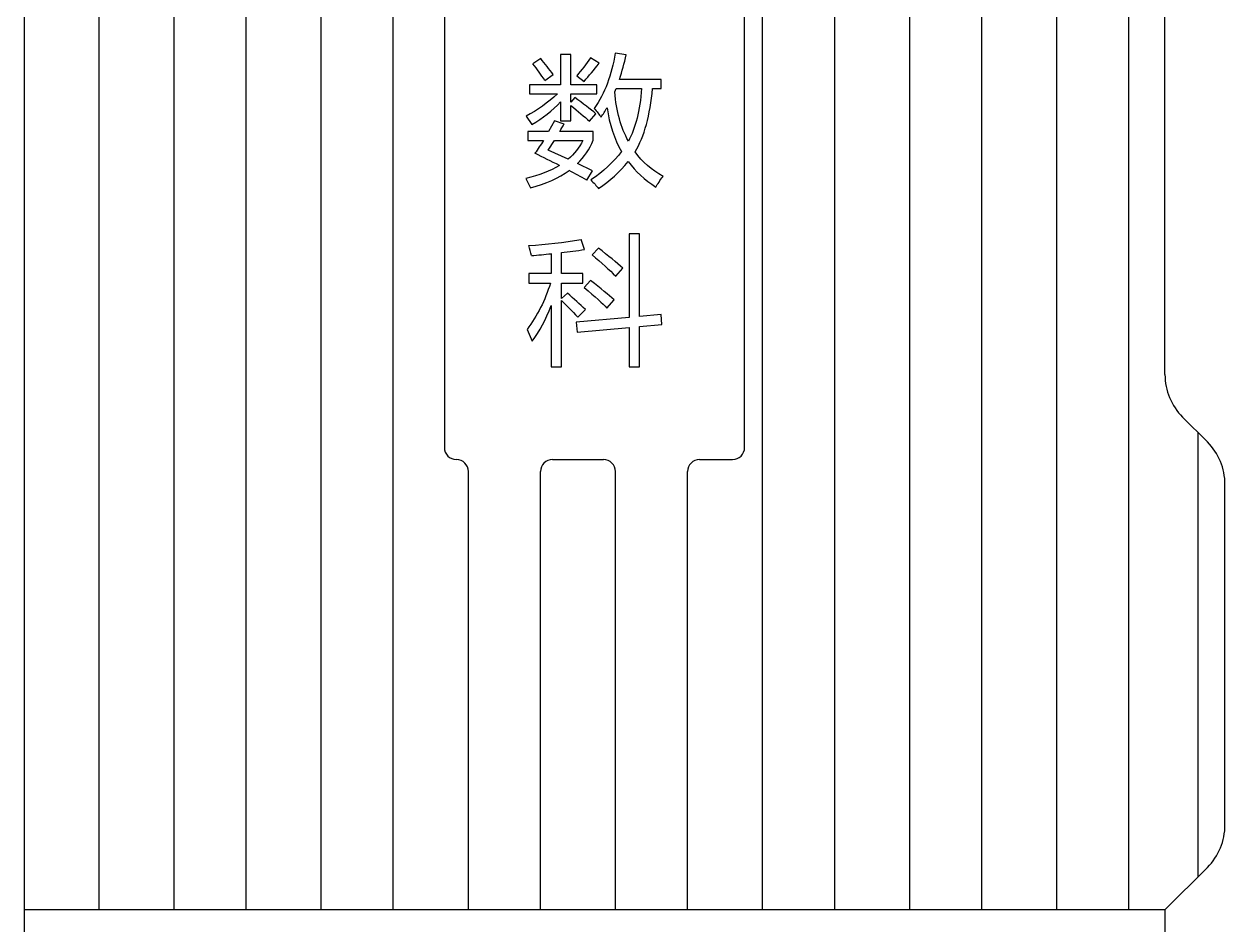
# Model space of a CAD drawing. Header units: millimetres. Extents: x 33 to 632, y -490 to 20.
# Drawn here: x 39.75 to 79.75, y -217.7 to -187.69 of the extents above; entities that cross this region are included whole.
import ezdxf

# ---------------------------------------------------------------- set-up
doc = ezdxf.new("R2010")
doc.units = ezdxf.units.MM

# ---------------------------------------------------------------- blocks, each defined once
blk = doc.blocks.new('MOD_MPU710')
at = {"linetype": 'Continuous'}
for p, q in [((-0.25, 117.3), (-0.25, 15)), ((2.25, 52.8), (2.25, 117.3)), ((4.75, 52.8), (4.75, 117.3)), ((7.15, 52.8), (7.15, 117.3)), ((9.65, 52.8), (9.65, 117.3)), ((12.05, 52.8), (12.05, 117.3)), ((24.35, 52.8), (24.35, 117.3)), ((26.75, 52.8), (26.75, 117.3)), ((29.25, 52.8), (29.25, 117.3)), ((31.65, 52.8), (31.65, 117.3)), ((34.15, 52.8), (34.15, 117.3)), ((36.55, 52.8), (36.55, 117.3)), ((37.75, 70.628), (37.75, 116.3)), ((13.75, 101.9), (13.75, 68.2)), ((23.75, 68.2), (23.75, 101.9)), ((17.622, 81.294), (17.622, 80.282)), ((17.957, 81.294), (17.622, 81.294)), ((17.957, 80.282), (17.957, 81.294)), ((19.805, 81.28), (19.444, 81.334)), ((16.958, 81.158), (16.701, 80.982)), ((18.901, 80.996), (18.621, 81.181)), ((17.098, 80.426), (17.378, 80.625)), ((18.16, 80.584), (18.404, 80.394)), ((20.967, 80.462), (19.584, 80.462)), ((20.967, 80.155), (20.967, 80.462)), ((16.583, 80.282), (16.583, 79.983)), ((17.622, 80.282), (16.583, 80.282)), ((18.825, 80.282), (17.957, 80.282)), ((18.825, 79.983), (18.825, 80.282)), ((19.426, 80.042), (19.475, 80.155)), ((19.475, 80.155), (20.32, 80.155)), ((20.682, 80.155), (20.967, 80.155)), ((16.583, 79.983), (17.514, 79.983)), ((17.622, 79.712), (17.622, 79.079)), ((17.957, 79.708), (17.957, 79.983)), ((17.957, 79.983), (18.825, 79.983)), ((18.092, 79.861), (17.957, 79.708)), ((16.47, 79.233), (16.664, 78.957)), ((17.957, 79.079), (17.957, 79.595)), ((18.581, 79.066), (18.797, 79.319)), ((17.415, 79.079), (17.22, 78.727)), ((17.74, 78.975), (17.415, 79.079)), ((17.622, 79.079), (17.957, 79.079)), ((16.533, 78.727), (16.533, 78.429)), ((17.22, 78.727), (16.533, 78.727)), ((16.533, 78.429), (17.049, 78.429)), ((17.211, 78.103), (17.419, 78.429)), ((17.419, 78.429), (18.359, 78.429)), ((18.703, 78.727), (17.595, 78.727)), ((18.703, 78.433), (18.703, 78.727)), ((17.871, 77.801), (17.211, 78.103)), ((18.689, 77.421), (18.183, 77.656)), ((18.49, 77.109), (18.689, 77.421)), ((16.466, 77.163), (16.619, 76.847)), ((19.907, 75.321), (19.907, 72.528)), ((20.255, 75.321), (19.907, 75.321)), ((20.255, 72.56), (20.255, 75.321)), ((18.42, 74.792), (18.303, 75.127)), ((18.881, 74.842), (18.673, 74.616)), ((17.308, 74.657), (17.308, 73.992)), ((17.647, 73.992), (17.647, 74.697)), ((19.459, 73.902), (19.694, 74.169)), ((16.567, 73.992), (16.567, 73.671)), ((17.308, 73.992), (16.567, 73.992)), ((16.567, 73.671), (17.281, 73.671)), ((18.366, 73.992), (17.647, 73.992)), ((17.647, 73.161), (17.647, 73.671)), ((17.647, 73.671), (18.366, 73.671)), ((18.366, 73.671), (18.366, 73.992)), ((18.623, 73.762), (18.407, 73.531)), ((17.846, 73.342), (17.647, 73.161)), ((17.308, 72.926), (17.308, 70.888)), ((17.647, 70.888), (17.647, 73.102)), ((19.166, 72.844), (19.401, 73.12)), ((19.907, 72.528), (18.135, 72.37)), ((18.194, 72.537), (18.447, 72.795)), ((20.969, 72.628), (20.255, 72.56)), ((20.996, 72.302), (20.969, 72.628)), ((16.504, 72.13), (16.676, 71.746)), ((18.135, 72.37), (18.172, 72.045)), ((18.172, 72.045), (19.907, 72.203)), ((19.907, 72.203), (19.907, 70.888)), ((20.255, 72.234), (20.996, 72.302)), ((20.255, 70.888), (20.255, 72.234)), ((17.308, 70.888), (17.647, 70.888)), ((19.907, 70.888), (20.255, 70.888)), ((39.164, 68.386), (38.336, 69.214)), ((38.85, 68.7), (38.85, 53.9)), ((17.35, 67.8), (19.05, 67.8)), ((22.25, 67.8), (23.35, 67.8)), ((14.55, 52.8), (14.55, 67.4)), ((16.95, 52.8), (16.95, 67.4)), ((19.45, 52.8), (19.45, 67.4)), ((21.85, 52.8), (21.85, 67.4)), ((39.75, 55.628), (39.75, 66.972)), ((37.75, 52.8), (39.164, 54.214)), ((37.75, 52.8), (-0.25, 52.8)), ((37.75, 52.8), (37.75, 21))]:
    blk.add_line(p, q, dxfattribs=at)
for centre, radius, start, end in [((12.071, 82.935), 7.909, 341.7813, 347.9228), ((2.317, 70.271), 17.934, 34.4899, 36.6735), ((-0.34, 67.093), 22.295, 37.3704, 39.1154), ((-56.877, 122.223), 86.244, 329.71285, 329.90388), ((-43.808, -44.169), 136.362, 63.24389, 63.62601), ((9.926, 62.022), 17.348, 60.4188, 62.6095), ((15.12, 95.265), 20.389, 274.0585, 278.9811), ((13.981, 74.05), 2.727, 11.4826, 18.7654), ((13.447, 111.223), 36.77, 275.002, 276.0278), ((13.69, 110.114), 35.637, 276.3754, 277.6271), ((39.75, 70.628), 2, 180, 225), ((14.15, 68.2), 0.4, 180, 270), ((23.35, 68.2), 0.4, 270, 0), ((37.75, 66.972), 2, 0, 45), ((14.15, 67.4), 0.4, 0, 90), ((17.35, 67.4), 0.4, 90, 180), ((19.05, 67.4), 0.4, 0, 90), ((22.25, 67.4), 0.4, 90, 180), ((37.75, 55.628), 2, 315, 0)]:
    blk.add_arc(centre, radius, start, end, dxfattribs=at)
for points in [[(19.444, 81.334), (19.326, 80.611), (19.091, 79.997), (18.743, 79.495)], [(18.621, 81.181), (18.47, 80.966), (18.316, 80.767), (18.16, 80.584)], [(18.404, 80.394), (18.569, 80.577), (18.734, 80.779), (18.901, 80.996)], [(19.878, 78.402), (19.629, 78.856), (19.48, 79.403), (19.426, 80.042)], [(20.32, 80.155), (20.266, 79.425), (20.117, 78.84), (19.878, 78.402)], [(20.103, 78.045), (20.413, 78.564), (20.605, 79.269), (20.682, 80.155)], [(17.514, 79.983), (17.198, 79.687), (16.85, 79.436), (16.47, 79.233)], [(16.664, 78.957), (17.028, 79.174), (17.347, 79.425), (17.622, 79.712)], [(18.797, 79.319), (18.608, 79.475), (18.373, 79.656), (18.092, 79.861)], [(17.957, 79.595), (18.205, 79.398), (18.413, 79.222), (18.581, 79.066)], [(18.743, 79.495), (18.834, 79.389), (18.908, 79.292), (18.969, 79.206)], [(18.969, 79.206), (19.037, 79.301), (19.105, 79.405), (19.168, 79.518)], [(19.168, 79.518), (19.245, 78.966), (19.408, 78.478), (19.652, 78.058)], [(17.049, 78.429), (16.958, 78.28), (16.863, 78.137), (16.768, 77.999)], [(18.359, 78.429), (18.242, 78.187), (18.079, 77.977), (17.871, 77.801)], [(18.183, 77.656), (18.413, 77.877), (18.587, 78.137), (18.703, 78.433)], [(19.652, 78.058), (19.389, 77.706), (19.046, 77.392), (18.626, 77.114)], [(21.034, 77.231), (20.657, 77.444), (20.347, 77.712), (20.103, 78.045)], [(18.883, 76.829), (19.265, 77.082), (19.595, 77.38), (19.873, 77.724)], [(19.873, 77.724), (20.117, 77.396), (20.422, 77.114), (20.79, 76.874)], [(17.582, 77.593), (17.277, 77.407), (16.904, 77.263), (16.466, 77.163)], [(16.619, 76.847), (17.137, 76.989), (17.566, 77.181), (17.907, 77.425)], [(20.79, 76.874), (20.856, 76.98), (20.937, 77.1), (21.034, 77.231)], [(18.626, 77.114), (18.73, 77.012), (18.816, 76.917), (18.883, 76.829)], [(19.694, 74.169), (19.487, 74.361), (19.215, 74.584), (18.881, 74.842)], [(18.673, 74.616), (18.983, 74.358), (19.245, 74.121), (19.459, 73.902)], [(17.281, 73.671), (17.105, 73.104), (16.847, 72.591), (16.504, 72.13)], [(19.401, 73.12), (19.224, 73.278), (18.967, 73.493), (18.623, 73.762)], [(18.447, 72.795), (18.262, 72.971), (18.063, 73.154), (17.846, 73.342)], [(18.407, 73.531), (18.77, 73.22), (19.023, 72.991), (19.166, 72.844)], [(16.676, 71.746), (16.92, 72.067), (17.13, 72.46), (17.308, 72.926)], [(17.647, 73.102), (17.819, 72.942), (18, 72.754), (18.194, 72.537)]]:
    blk.add_open_spline(points, degree=3, dxfattribs=at)

msp = doc.modelspace()

# ---------------------------------------------------------------- block references
msp.add_blockref('MOD_MPU710', (40, -270))

doc.saveas('drawing.dxf')
